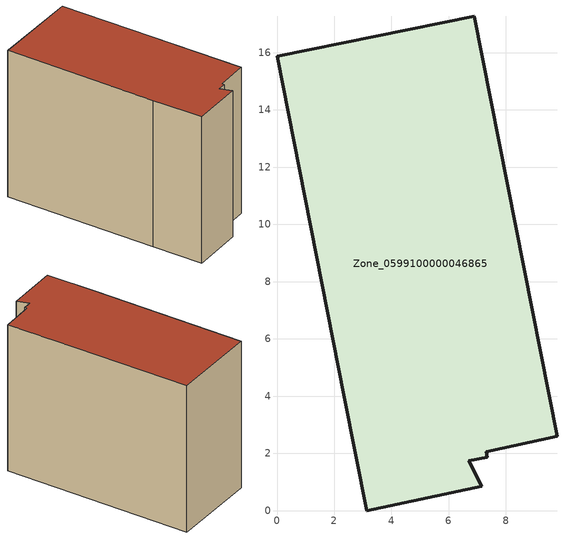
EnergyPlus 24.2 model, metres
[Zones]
Zone_0599100000046865
 floor ground (C_G): 7.15,0.85 3.14,0 2.34,3.95 0,15.88 6.88,17.26 9.78,2.6 7.31,2.05 7.34,1.86 6.7,1.74 z0
 wall outside (C_F): 2.34,3.95 3.14,0 7.15,0.85 6.7,1.74 7.34,1.86 7.31,2.05 9.78,2.6 6.88,17.26 0,15.88 2.34,3.95 z0:12.05
 roof outside (C_R): 3.14,0 7.15,0.85 6.7,1.74 7.34,1.86 7.31,2.05 9.78,2.6 6.88,17.26 0,15.88 2.34,3.95 z12.05
[BUILDING]
Pand.0599100000046865: North Axis=0; Terrain=City; Loads Convergence Tolerance Value=0.04; Temperature Convergence Tolerance Value=0.4; Solar Distribution=FullExterior; Maximum Number of Warmup Days=25; Minimum Number of Warmup Days=1
[Site:Location]
Rotterdam.The.Hague.AP_ZH_NLD Design_Conditions: Latitude=51.96; Longitude=4.45; Time Zone=1; Elevation=-4.5
[SITE:GROUNDTEMPERATURE:BUILDINGSURFACE]
18, 18, 18, 18, 18, 18, 18, 18, 18, 18, 18, 18
[MATERIAL] Thermal Absorptance=0.9; Solar Absorptance=0.7; Visible Absorptance=0.7
Name | Roughness | Thickness | Conductivity | Density | Specific Heat
G.TI.1946 | MediumSmooth | 0.15 | 1 | 540 | 1210
F.TI.1946 | Rough | 0.3 | 0.857143 | 1920 | 840
R.TI.1946 | MediumRough | 0.2 | 0.1 | 1500 | 1000
[CONSTRUCTION]
C_G: G.TI.1946
C_F: F.TI.1946
C_R: R.TI.1946
[ZONE]
Zone_0599100000046865: Type=1; Multiplier=1; Ceiling Height=Autocalculate; Volume=Autocalculate; Floor Area=autocalculate; Part of Total Floor Area=Yes
[ZONEINFILTRATION:DESIGNFLOWRATE]
Infil_Zone_0599100000046865: Zone or ZoneList or Space or SpaceList=Zone_0599100000046865; Schedule=AlwaysOn; Design Flow Rate Calculation Method=Flow/Area; Flow Rate per Floor Area=0.003; Constant Term Coefficient=1; Temperature Term Coefficient=0; Velocity Term Coefficient=0; Velocity Squared Term Coefficient=0
[HVACTEMPLATE:ZONE:IDEALLOADSAIRSYSTEM]
Zone_0599100000046865: Maximum Heating Supply Air Temperature=50; Minimum Cooling Supply Air Temperature=13; Maximum Heating Supply Air Humidity Ratio=0.0156; Minimum Cooling Supply Air Humidity Ratio=0.0077; Heating Limit=NoLimit; Cooling Limit=NoLimit; Dehumidification Control Type=ConstantSensibleHeatRatio; Cooling Sensible Heat Ratio=0.7; Dehumidification Setpoint=60; Humidification Control Type=None; Humidification Setpoint=30; Outdoor Air Method=None; Outdoor Air Flow Rate per Person=0.00944; Outdoor Air Flow Rate per Zone Floor Area=0; Outdoor Air Flow Rate per Zone=0; Demand Controlled Ventilation Type=None; Outdoor Air Economizer Type=NoEconomizer; Heat Recovery Type=None; Sensible Heat Recovery Effectiveness=0.7; Latent Heat Recovery Effectiveness=0.65
[ZONECONTROL:THERMOSTAT]
ThermostatControl_Zone_0599100000046865: Zone or ZoneList=Zone_0599100000046865; Control Type Schedule=DualSetpointControlType; Control 1=Thermostat_Zone_0599100000046865; Temperature Difference Between Cutout And Setpoint=0
[THERMOSTATSETPOINT:DUALSETPOINT]
Thermostat_Zone_0599100000046865: Heating Setpoint Temperature Schedule=HeatingSetpoint_Zone_0599100000046865; Cooling Setpoint Temperature Schedule=CoolingSetpoint_Zone_0599100000046865
[SCHEDULE:COMPACT]
HeatingSetpoint_Zone_0599100000046865: Through: 12/31, For: AllDays, Until: 24:00, 21
CoolingSetpoint_Zone_0599100000046865: Through: 12/31, For: AllDays, Until: 24:00, 24
DualSetpointControlType: Through: 12/31, For: AllDays, Until: 24:00, 4
AlwaysOn: Through: 12/31, For: AllDays, Until: 24:00, 1
